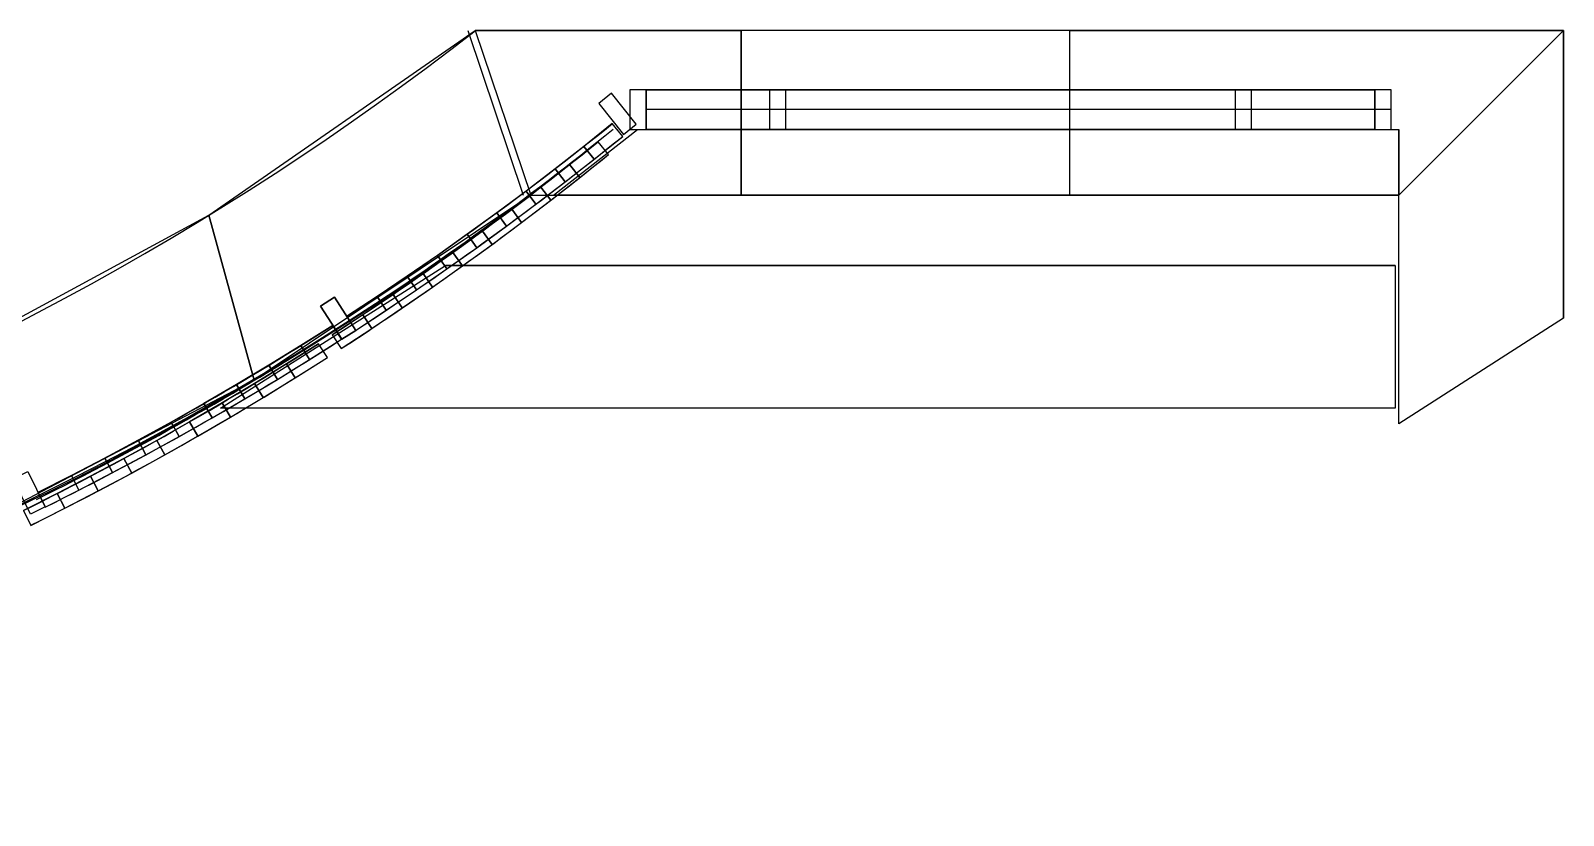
# Model space of a CAD drawing. Extents: x 99251 to 116917, y 66963 to 69452.
# Drawn here: x 112256 to 116917, y 67068 to 69452 of the extents above; entities that cross this region are included whole.
import ezdxf

# ---------------------------------------------------------------- set-up
doc = ezdxf.new("R2010")
doc.units = 0
doc.header["$LTSCALE"] = 200
doc.header["$MEASUREMENT"] = 0
for name, color, linetype in [('3TXT', 3, 'CONTINUOUS'), ('4ELE', 4, 'CONTINUOUS'), ('55ETC', 5, 'CONTINUOUS'), ('DOL', 254, 'CONTINUOUS')]:
    doc.layers.add(name, color=color, linetype=linetype)

msp = doc.modelspace()

# ---------------------------------------------------------------- linework, layer by layer
at = {"layer": '3TXT', "color": 33}
for points, elevation in [([(114022.8, 69262.3), (113983.8, 69231), (114058.9, 69137.4), (114097.9, 69168.7)], -7200), ([(114078, 69272.5), (114078, 69152.5), (114128, 69152.5), (114128, 69272.5)], -7250), ([(114503, 69272.5), (114503, 69152.5), (114553, 69152.5), (114553, 69272.5)], -7150), ([(114503, 69272.5), (114503, 69152.5), (114553, 69152.5), (114553, 69272.5)], -3150), ([(115918.5, 69272.5), (115918.5, 69152.5), (115968.5, 69152.5), (115968.5, 69272.5)], -7150), ([(115918.5, 69272.5), (115918.5, 69152.5), (115968.5, 69152.5), (115968.5, 69272.5)], -3150), ([(116343.5, 69272.5), (116343.5, 69152.5), (116393.5, 69152.5), (116393.5, 69272.5)], -7250), ([(113137.7, 68615.5), (113179.8, 68642.5), (113244.7, 68541.6), (113202.6, 68514.6)], -7200), ([(113179.8, 68642.5), (113137.7, 68615.5), (113202.6, 68514.5), (113244.7, 68541.6)], -7200), ([(112203.1, 68090.8), (112248, 68112.9), (112301, 68005.2), (112256.1, 67983.2)], -7200)]:
    msp.add_lwpolyline(points, close=True, dxfattribs=dict(at, elevation=elevation))
for centre, radius, start, end in [((108107.8, 76474, -5650), 9400, 302.92281, 309.0128), ((108107.8, 76474, -4850), 9400, 302.92281, 309.0128), ((108107.8, 76474, -4050), 9400, 302.92281, 309.0128), ((108107.8, 76474, -3200), 9400, 302.92281, 309.0128), ((108107.8, 76474, -1650), 9400, 302.92281, 309.0128), ((108064.3, 76418.5, -650), 9400, 302.92281, 309.0128), ((108107.8, 76474, -5650), 9450, 302.92281, 309.0128), ((108107.8, 76474, -4850), 9450, 302.92281, 309.0128), ((108107.8, 76474, -4050), 9450, 302.92281, 309.0128), ((108107.8, 76474, -3200), 9450, 302.92281, 309.0128), ((108107.8, 76474, -1650), 9450, 302.92281, 309.0128), ((108064.3, 76418.5, -650), 9450, 302.92281, 309.0128), ((108080.6, 76515.9, -5650), 9450, 296.37282, 302.62126), ((108080.6, 76515.9, -4850), 9450, 296.37282, 302.62126), ((108080.6, 76515.9, -4050), 9450, 296.37282, 302.62126), ((108080.6, 76515.9, -3200), 9450, 296.37282, 302.62126), ((108080.6, 76515.9, -1650), 9450, 296.37282, 302.62126), ((108080.6, 76515.9, -5650), 9500, 296.37282, 302.62126), ((108080.6, 76515.9, -4850), 9500, 296.37282, 302.62126), ((108080.6, 76515.9, -4050), 9500, 296.37282, 302.62126), ((108080.6, 76515.9, -3200), 9500, 296.37282, 302.62126), ((108080.6, 76515.9, -1650), 9500, 296.37282, 302.62126), ((108037.2, 76460.5, -650), 9450, 296.37282, 302.62126), ((108037.2, 76460.5, -650), 9500, 296.37282, 302.62126)]:
    msp.add_arc(centre, radius, start, end, dxfattribs=at)
for points in [[(114130, 69152.5, -6725), (114170, 69152.5, -6680), (114170, 69152.5, -5695), (114130, 69152.5, -5650)], [(114503, 69152.5, -6725), (114463, 69152.5, -6680), (114170, 69152.5, -6680), (114130, 69152.5, -6725)], [(114130, 69152.5, -5650), (114170, 69152.5, -5695), (114463, 69152.5, -5695), (114503, 69152.5, -5650)], [(114130, 69152.5, -2725), (114170, 69152.5, -2680), (114170, 69152.5, -1695), (114130, 69152.5, -1650)], [(114503, 69152.5, -2725), (114463, 69152.5, -2680), (114170, 69152.5, -2680), (114130, 69152.5, -2725)], [(114130, 69152.5, -1650), (114170, 69152.5, -1695), (114463, 69152.5, -1695), (114503, 69152.5, -1650)], [(114503, 69152.5, -5650), (114463, 69152.5, -5695), (114463, 69152.5, -6680), (114503, 69152.5, -6725)], [(114503, 69152.5, -1650), (114463, 69152.5, -1695), (114463, 69152.5, -2680), (114503, 69152.5, -2725)], [(114553, 69152.5, -7150), (114593, 69152.5, -7105), (114593, 69152.5, -6820), (114553, 69152.5, -6775)], [(115918.5, 69152.5, -7150), (115878.5, 69152.5, -7105), (114593, 69152.5, -7105), (114553, 69152.5, -7150)], [(115918.5, 69152.5, -7150), (115878.5, 69152.5, -7105), (114593, 69152.5, -7105), (114553, 69152.5, -7150)], [(114553, 69152.5, -6775), (114593, 69152.5, -6820), (115878.5, 69152.5, -6820), (115918.5, 69152.5, -6775)], [(114553, 69152.5, -3150), (114593, 69152.5, -3105), (114593, 69152.5, -2820), (114553, 69152.5, -2775)], [(115918.5, 69152.5, -3150), (115878.5, 69152.5, -3105), (114593, 69152.5, -3105), (114553, 69152.5, -3150)], [(114553, 69152.5, -2775), (114593, 69152.5, -2820), (115878.5, 69152.5, -2820), (115918.5, 69152.5, -2775)], [(115918.5, 69152.5, -6775), (115878.5, 69152.5, -6820), (115878.5, 69152.5, -7105), (115918.5, 69152.5, -7150)], [(115918.5, 69152.5, -2775), (115878.5, 69152.5, -2820), (115878.5, 69152.5, -3105), (115918.5, 69152.5, -3150)], [(115970.5, 69152.5, -6725), (116010.5, 69152.5, -6680), (116010.5, 69152.5, -5695), (115970.5, 69152.5, -5650)], [(116343.5, 69152.5, -6725), (116303.5, 69152.5, -6680), (116010.5, 69152.5, -6680), (115970.5, 69152.5, -6725)], [(115970.5, 69152.5, -5650), (116010.5, 69152.5, -5695), (116303.5, 69152.5, -5695), (116343.5, 69152.5, -5650)], [(115970.5, 69152.5, -2725), (116010.5, 69152.5, -2680), (116010.5, 69152.5, -1695), (115970.5, 69152.5, -1650)], [(116343.5, 69152.5, -2725), (116303.5, 69152.5, -2680), (116010.5, 69152.5, -2680), (115970.5, 69152.5, -2725)], [(115970.5, 69152.5, -1650), (116010.5, 69152.5, -1695), (116303.5, 69152.5, -1695), (116343.5, 69152.5, -1650)], [(116343.5, 69152.5, -5650), (116303.5, 69152.5, -5695), (116303.5, 69152.5, -6680), (116343.5, 69152.5, -6725)], [(116343.5, 69152.5, -1650), (116303.5, 69152.5, -1695), (116303.5, 69152.5, -2680), (116343.5, 69152.5, -2725)]]:
    msp.add_3dface(points, dxfattribs=at)
at = {"layer": '4ELE', "color": 133}
for p, q in [((116405, 68739.3, -4750), (113518.2, 68739.3, -4750)), ((116405, 68305.6, -4750), (112833.8, 68305.6, -4750))]:
    msp.add_line(p, q, dxfattribs=at)
for points in [[(116405, 68739.3, -4750), (116405, 68305.6, -4750), (112833.8, 68305.6, -4750), (113518.2, 68739.3, -4750)], [(116405, 68739.3, -4000), (116405, 68305.6, -4000), (112833.8, 68305.6, -4000), (113518.2, 68739.3, -4000)]]:
    msp.add_3dface(points, dxfattribs=at)
at = {"layer": '55ETC', "color": 152}
for p, q in [((116393.5, 69212.5, -5650), (114128, 69212.5, -5650)), ((116393.5, 69212.5, -7200), (114128, 69212.5, -7200)), ((116393.5, 69212.5, -1650), (114128, 69212.5, -1650)), ((116393.5, 69212.5, -3200), (114128, 69212.5, -3200))]:
    msp.add_line(p, q, dxfattribs=at)
at = {"layer": '55ETC', "color": 161}
for start, end in [(302.92065, 309.01251), (296.37282, 302.62127)]:
    msp.add_arc((108072.2, 76503.5, -7200), 9460, start, end, dxfattribs=at)
at = {"layer": 'DOL'}
for p, q in [((113585.4, 69452.5, 2000), (113754.2, 68952.5, 2000)), ((113585.4, 69452.5, 2000), (113754.2, 68952.5, 2000)), ((113608.4, 69452.5), (114416.5, 69452.5)), ((115416.5, 69452.5), (114416.5, 69452.5)), ((116916.5, 69452.5), (115416.5, 69452.5)), ((116916.5, 68578.9), (116916.5, 69452.5)), ((116416.5, 68258, -4800), (116416.5, 69152.5, -4800)), ((116416.5, 68258, -8000), (116416.5, 69152.5, -8000)), ((116416.5, 68258, -6400), (116416.5, 69152.5, -6400)), ((116416.5, 68258, -7200), (116416.5, 69152.5, -7200)), ((116416.5, 68258, -5600), (116416.5, 69152.5, -5600)), ((116416.5, 68258, -1600), (116416.5, 69152.5, -1600)), ((116416.5, 68258, -3200), (116416.5, 69152.5, -3200)), ((116416.5, 68258, -4000), (116416.5, 69152.5, -4000)), ((116416.5, 68258, -2400), (116416.5, 69152.5, -2400)), ((113777.3, 68952.5, 100), (114416.5, 68952.5, 100)), ((113777.3, 68952.5, -700), (114416.5, 68952.5, -700)), ((113777.3, 68952.5, 1000), (114416.5, 68952.5, 1000)), ((113777.3, 68952.5, 1800), (114416.5, 68952.5, 1800)), ((114416.5, 68952.5, 100), (115416.5, 68952.5, 100)), ((114416.5, 68952.5, -700), (115416.5, 68952.5, -700)), ((114416.5, 68952.5, 1000), (115416.5, 68952.5, 1000)), ((114416.5, 68952.5, 1800), (115416.5, 68952.5, 1800)), ((115416.5, 68952.5, 100), (116416.5, 68952.5, 100)), ((115416.5, 68952.5, -700), (116416.5, 68952.5, -700)), ((115416.5, 68952.5, 1000), (116416.5, 68952.5, 1000)), ((115416.5, 68952.5, 1800), (116416.5, 68952.5, 1800)), ((116416.5, 68258, 100), (116416.5, 68952.5, 100)), ((116416.5, 68258, -700), (116416.5, 68952.5, -700)), ((116416.5, 68258, 1000), (116416.5, 68952.5, 1000)), ((116416.5, 68258, 1800), (116416.5, 68952.5, 1800))]:
    msp.add_line(p, q, dxfattribs=at)
for centre, radius, start, end in [((108113.6, 76520.8), 8952.9, 269.80882, 307.86039), ((108084.6, 76608.6, -700), 9540.6, 269.99495, 306.6325), ((108113.6, 76520.8, 1000), 9452.9, 269.81893, 306.80852), ((108084.6, 76608.6, 100), 9540.6, 269.99495, 306.6325), ((108084.6, 76608.6, 1000), 9540.6, 269.99495, 306.6325), ((108084.6, 76608.6, 1800), 9540.6, 269.99495, 306.6325)]:
    msp.add_arc(centre, radius, start, end, dxfattribs=at)
for points in [[(114416.5, 68952.5, 2000), (114416.5, 69452.5, 2000), (113608.4, 69452.5, 2000), (113777.3, 68952.5, 2000)], [(115416.5, 69452.5, 2000), (114416.5, 69452.5, 2000), (114416.5, 68952.5, 2000), (115416.5, 68952.5, 2000)], [(116916.5, 69452.5, 2000), (116416.5, 68952.5, 2000), (115416.5, 68952.5, 2000), (115416.5, 69452.5, 2000)], [(116916.5, 68578.9, 2000), (116416.5, 68258, 2000), (116416.5, 68952.5, 2000), (116916.5, 69452.5, 2000)], [(113846.4, 68952.5, -700), (114101.1, 69152.5, -700), (116416.5, 69152.5, -700), (116416.5, 68952.5, -700)]]:
    msp.add_3dface(points, dxfattribs=at)

# ---------------------------------------------------------------- meshes
at = {"layer": '3TXT', "color": 33}
mesh = msp.add_polymesh((6, 3), dxfattribs=at)
for k, corner in enumerate([(116343.5, 69152.5, -7150), (116343.5, 69152.5, -7200), (116343.5, 69152.5, -7200), (114128, 69152.5, -7150), (114128, 69152.5, -7200), (114128, 69152.5, -7200), (114128, 69272.5, -7150), (114128, 69272.5, -7200), (114128, 69152.5, -7200), (116343.5, 69272.5, -7150), (116343.5, 69272.5, -7200), (116343.5, 69152.5, -7200), (116343.5, 69272.5, -7150), (116343.5, 69272.5, -7150), (116343.5, 69152.5, -7150), (114128, 69272.5, -7150), (114128, 69272.5, -7150), (114128, 69152.5, -7150)]):
    mesh.set_mesh_vertex(divmod(k, 3), corner)
mesh = msp.add_polymesh((6, 3), dxfattribs=at)
for k, corner in enumerate([(116343.5, 69152.5, -6725), (116343.5, 69152.5, -6775), (116343.5, 69152.5, -6775), (114128, 69152.5, -6725), (114128, 69152.5, -6775), (114128, 69152.5, -6775), (114128, 69272.5, -6725), (114128, 69272.5, -6775), (114128, 69152.5, -6775), (116343.5, 69272.5, -6725), (116343.5, 69272.5, -6775), (116343.5, 69152.5, -6775), (116343.5, 69272.5, -6725), (116343.5, 69272.5, -6725), (116343.5, 69152.5, -6725), (114128, 69272.5, -6725), (114128, 69272.5, -6725), (114128, 69152.5, -6725)]):
    mesh.set_mesh_vertex(divmod(k, 3), corner)
mesh = msp.add_polymesh((6, 3), dxfattribs=at)
for k, corner in enumerate([(116343.5, 69152.5, -5600), (116343.5, 69152.5, -5650), (116343.5, 69152.5, -5650), (114128, 69152.5, -5600), (114128, 69152.5, -5650), (114128, 69152.5, -5650), (114128, 69272.5, -5600), (114128, 69272.5, -5650), (114128, 69152.5, -5650), (116343.5, 69272.5, -5600), (116343.5, 69272.5, -5650), (116343.5, 69152.5, -5650), (116343.5, 69272.5, -5600), (116343.5, 69272.5, -5600), (116343.5, 69152.5, -5600), (114128, 69272.5, -5600), (114128, 69272.5, -5600), (114128, 69152.5, -5600)]):
    mesh.set_mesh_vertex(divmod(k, 3), corner)
mesh = msp.add_polymesh((6, 3), dxfattribs=at)
for k, corner in enumerate([(116343.5, 69152.5, -3150), (116343.5, 69152.5, -3200), (116343.5, 69152.5, -3200), (114128, 69152.5, -3150), (114128, 69152.5, -3200), (114128, 69152.5, -3200), (114128, 69272.5, -3150), (114128, 69272.5, -3200), (114128, 69152.5, -3200), (116343.5, 69272.5, -3150), (116343.5, 69272.5, -3200), (116343.5, 69152.5, -3200), (116343.5, 69272.5, -3150), (116343.5, 69272.5, -3150), (116343.5, 69152.5, -3150), (114128, 69272.5, -3150), (114128, 69272.5, -3150), (114128, 69152.5, -3150)]):
    mesh.set_mesh_vertex(divmod(k, 3), corner)
mesh = msp.add_polymesh((6, 3), dxfattribs=at)
for k, corner in enumerate([(116343.5, 69152.5, -2725), (116343.5, 69152.5, -2775), (116343.5, 69152.5, -2775), (114128, 69152.5, -2725), (114128, 69152.5, -2775), (114128, 69152.5, -2775), (114128, 69272.5, -2725), (114128, 69272.5, -2775), (114128, 69152.5, -2775), (116343.5, 69272.5, -2725), (116343.5, 69272.5, -2775), (116343.5, 69152.5, -2775), (116343.5, 69272.5, -2725), (116343.5, 69272.5, -2725), (116343.5, 69152.5, -2725), (114128, 69272.5, -2725), (114128, 69272.5, -2725), (114128, 69152.5, -2725)]):
    mesh.set_mesh_vertex(divmod(k, 3), corner)
mesh = msp.add_polymesh((6, 3), dxfattribs=at)
for k, corner in enumerate([(116343.5, 69152.5, -1600), (116343.5, 69152.5, -1650), (116343.5, 69152.5, -1650), (114128, 69152.5, -1600), (114128, 69152.5, -1650), (114128, 69152.5, -1650), (114128, 69272.5, -1600), (114128, 69272.5, -1650), (114128, 69152.5, -1650), (116343.5, 69272.5, -1600), (116343.5, 69272.5, -1650), (116343.5, 69152.5, -1650), (116343.5, 69272.5, -1600), (116343.5, 69272.5, -1600), (116343.5, 69152.5, -1600), (114128, 69272.5, -1600), (114128, 69272.5, -1600), (114128, 69152.5, -1600)]):
    mesh.set_mesh_vertex(divmod(k, 3), corner)
mesh = msp.add_polymesh((6, 3), dxfattribs=at)
for k, corner in enumerate([(116343.5, 69152.5, -700), (116343.5, 69152.5, -750), (116343.5, 69152.5, -750), (114128, 69152.5, -700), (114128, 69152.5, -750), (114128, 69152.5, -750), (114128, 69272.5, -700), (114128, 69272.5, -750), (114128, 69152.5, -750), (116343.5, 69272.5, -700), (116343.5, 69272.5, -750), (116343.5, 69152.5, -750), (116343.5, 69272.5, -700), (116343.5, 69272.5, -700), (116343.5, 69152.5, -700), (114128, 69272.5, -700), (114128, 69272.5, -700), (114128, 69152.5, -700)]):
    mesh.set_mesh_vertex(divmod(k, 3), corner)
mesh = msp.add_polymesh((2, 10), dxfattribs=at)
for k, corner in enumerate([(113243.9, 68541.6, -5600), (113337.3, 68602.8, -5600), (113429.8, 68665.1, -5600), (113521.7, 68728.5, -5600), (113612.8, 68793, -5600), (113703.1, 68858.5, -5600), (113792.7, 68925.1, -5600), (113881.4, 68992.8, -5600), (113969.4, 69061.5, -5600), (114056.5, 69131.3, -5600), (113216.8, 68583.6, -5600), (113309.6, 68644.4, -5600), (113401.7, 68706.4, -5600), (113493.1, 68769.5, -5600), (113583.7, 68833.6, -5600), (113673.5, 68898.8, -5600), (113762.6, 68965.1, -5600), (113850.9, 69032.4, -5600), (113938.4, 69100.7, -5600), (114025, 69170.1, -5600)]):
    mesh.set_mesh_vertex(divmod(k, 10), corner)
mesh = msp.add_polymesh((2, 10), dxfattribs=at)
for k, corner in enumerate([(113243.9, 68541.6, -5650), (113337.3, 68602.8, -5650), (113429.8, 68665.1, -5650), (113521.7, 68728.5, -5650), (113612.8, 68793, -5650), (113703.1, 68858.5, -5650), (113792.7, 68925.1, -5650), (113881.4, 68992.8, -5650), (113969.4, 69061.5, -5650), (114056.5, 69131.3, -5650), (113216.8, 68583.6, -5650), (113309.6, 68644.4, -5650), (113401.7, 68706.4, -5650), (113493.1, 68769.5, -5650), (113583.7, 68833.6, -5650), (113673.5, 68898.8, -5650), (113762.6, 68965.1, -5650), (113850.9, 69032.4, -5650), (113938.4, 69100.7, -5650), (114025, 69170.1, -5650)]):
    mesh.set_mesh_vertex(divmod(k, 10), corner)
mesh = msp.add_polymesh((2, 10), dxfattribs=at)
for k, corner in enumerate([(113243.9, 68541.6, -4850), (113337.3, 68602.8, -4850), (113429.8, 68665.1, -4850), (113521.7, 68728.5, -4850), (113612.8, 68793, -4850), (113703.1, 68858.5, -4850), (113792.7, 68925.1, -4850), (113881.4, 68992.8, -4850), (113969.4, 69061.5, -4850), (114056.5, 69131.3, -4850), (113216.8, 68583.6, -4850), (113309.6, 68644.4, -4850), (113401.7, 68706.4, -4850), (113493.1, 68769.5, -4850), (113583.7, 68833.6, -4850), (113673.5, 68898.8, -4850), (113762.6, 68965.1, -4850), (113850.9, 69032.4, -4850), (113938.4, 69100.7, -4850), (114025, 69170.1, -4850)]):
    mesh.set_mesh_vertex(divmod(k, 10), corner)
mesh = msp.add_polymesh((2, 10), dxfattribs=at)
for k, corner in enumerate([(113243.9, 68541.6, -4800), (113337.3, 68602.8, -4800), (113429.8, 68665.1, -4800), (113521.7, 68728.5, -4800), (113612.8, 68793, -4800), (113703.1, 68858.5, -4800), (113792.7, 68925.1, -4800), (113881.4, 68992.8, -4800), (113969.4, 69061.5, -4800), (114056.5, 69131.3, -4800), (113216.8, 68583.6, -4800), (113309.6, 68644.4, -4800), (113401.7, 68706.4, -4800), (113493.1, 68769.5, -4800), (113583.7, 68833.6, -4800), (113673.5, 68898.8, -4800), (113762.6, 68965.1, -4800), (113850.9, 69032.4, -4800), (113938.4, 69100.7, -4800), (114025, 69170.1, -4800)]):
    mesh.set_mesh_vertex(divmod(k, 10), corner)
mesh = msp.add_polymesh((2, 10), dxfattribs=at)
for k, corner in enumerate([(113243.9, 68541.6, -4050), (113337.3, 68602.8, -4050), (113429.8, 68665.1, -4050), (113521.7, 68728.5, -4050), (113612.8, 68793, -4050), (113703.1, 68858.5, -4050), (113792.7, 68925.1, -4050), (113881.4, 68992.8, -4050), (113969.4, 69061.5, -4050), (114056.5, 69131.3, -4050), (113216.8, 68583.6, -4050), (113309.6, 68644.4, -4050), (113401.7, 68706.4, -4050), (113493.1, 68769.5, -4050), (113583.7, 68833.6, -4050), (113673.5, 68898.8, -4050), (113762.6, 68965.1, -4050), (113850.9, 69032.4, -4050), (113938.4, 69100.7, -4050), (114025, 69170.1, -4050)]):
    mesh.set_mesh_vertex(divmod(k, 10), corner)
mesh = msp.add_polymesh((2, 10), dxfattribs=at)
for k, corner in enumerate([(113243.9, 68541.6, -4000), (113337.3, 68602.8, -4000), (113429.8, 68665.1, -4000), (113521.7, 68728.5, -4000), (113612.8, 68793, -4000), (113703.1, 68858.5, -4000), (113792.7, 68925.1, -4000), (113881.4, 68992.8, -4000), (113969.4, 69061.5, -4000), (114056.5, 69131.3, -4000), (113216.8, 68583.6, -4000), (113309.6, 68644.4, -4000), (113401.7, 68706.4, -4000), (113493.1, 68769.5, -4000), (113583.7, 68833.6, -4000), (113673.5, 68898.8, -4000), (113762.6, 68965.1, -4000), (113850.9, 69032.4, -4000), (113938.4, 69100.7, -4000), (114025, 69170.1, -4000)]):
    mesh.set_mesh_vertex(divmod(k, 10), corner)
mesh = msp.add_polymesh((2, 10), dxfattribs=at)
for k, corner in enumerate([(113243.9, 68541.6, -3200), (113337.3, 68602.8, -3200), (113429.8, 68665.1, -3200), (113521.7, 68728.5, -3200), (113612.8, 68793, -3200), (113703.1, 68858.5, -3200), (113792.7, 68925.1, -3200), (113881.4, 68992.8, -3200), (113969.4, 69061.5, -3200), (114056.5, 69131.3, -3200), (113216.8, 68583.6, -3200), (113309.6, 68644.4, -3200), (113401.7, 68706.4, -3200), (113493.1, 68769.5, -3200), (113583.7, 68833.6, -3200), (113673.5, 68898.8, -3200), (113762.6, 68965.1, -3200), (113850.9, 69032.4, -3200), (113938.4, 69100.7, -3200), (114025, 69170.1, -3200)]):
    mesh.set_mesh_vertex(divmod(k, 10), corner)
mesh = msp.add_polymesh((2, 10), dxfattribs=at)
for k, corner in enumerate([(113243.9, 68541.6, -3150), (113337.3, 68602.8, -3150), (113429.8, 68665.1, -3150), (113521.7, 68728.5, -3150), (113612.8, 68793, -3150), (113703.1, 68858.5, -3150), (113792.7, 68925.1, -3150), (113881.4, 68992.8, -3150), (113969.4, 69061.5, -3150), (114056.5, 69131.3, -3150), (113216.8, 68583.6, -3150), (113309.6, 68644.4, -3150), (113401.7, 68706.4, -3150), (113493.1, 68769.5, -3150), (113583.7, 68833.6, -3150), (113673.5, 68898.8, -3150), (113762.6, 68965.1, -3150), (113850.9, 69032.4, -3150), (113938.4, 69100.7, -3150), (114025, 69170.1, -3150)]):
    mesh.set_mesh_vertex(divmod(k, 10), corner)
mesh = msp.add_polymesh((2, 10), dxfattribs=at)
for k, corner in enumerate([(113243.9, 68541.6, -1600), (113337.3, 68602.8, -1600), (113429.8, 68665.1, -1600), (113521.7, 68728.5, -1600), (113612.8, 68793, -1600), (113703.1, 68858.5, -1600), (113792.7, 68925.1, -1600), (113881.4, 68992.8, -1600), (113969.4, 69061.5, -1600), (114056.5, 69131.3, -1600), (113216.8, 68583.6, -1600), (113309.6, 68644.4, -1600), (113401.7, 68706.4, -1600), (113493.1, 68769.5, -1600), (113583.7, 68833.6, -1600), (113673.5, 68898.8, -1600), (113762.6, 68965.1, -1600), (113850.9, 69032.4, -1600), (113938.4, 69100.7, -1600), (114025, 69170.1, -1600)]):
    mesh.set_mesh_vertex(divmod(k, 10), corner)
mesh = msp.add_polymesh((2, 10), dxfattribs=at)
for k, corner in enumerate([(113243.9, 68541.6, -1650), (113337.3, 68602.8, -1650), (113429.8, 68665.1, -1650), (113521.7, 68728.5, -1650), (113612.8, 68793, -1650), (113703.1, 68858.5, -1650), (113792.7, 68925.1, -1650), (113881.4, 68992.8, -1650), (113969.4, 69061.5, -1650), (114056.5, 69131.3, -1650), (113216.8, 68583.6, -1650), (113309.6, 68644.4, -1650), (113401.7, 68706.4, -1650), (113493.1, 68769.5, -1650), (113583.7, 68833.6, -1650), (113673.5, 68898.8, -1650), (113762.6, 68965.1, -1650), (113850.9, 69032.4, -1650), (113938.4, 69100.7, -1650), (114025, 69170.1, -1650)]):
    mesh.set_mesh_vertex(divmod(k, 10), corner)
mesh = msp.add_polymesh((2, 10), dxfattribs=at)
for k, corner in enumerate([(113200.5, 68486.2, -600), (113293.8, 68547.4, -600), (113386.4, 68609.7, -600), (113478.3, 68673.1, -600), (113569.4, 68737.5, -600), (113659.7, 68803.1, -600), (113749.2, 68869.7, -600), (113838, 68937.4, -600), (113925.9, 69006.1, -600), (114013.1, 69075.8, -600), (113173.3, 68528.1, -600), (113266.1, 68589, -600), (113358.2, 68651, -600), (113449.6, 68714.1, -600), (113540.2, 68778.2, -600), (113630.1, 68843.4, -600), (113719.1, 68909.6, -600), (113807.4, 68977, -600), (113894.9, 69045.3, -600), (113981.6, 69114.7, -600)]):
    mesh.set_mesh_vertex(divmod(k, 10), corner)
mesh = msp.add_polymesh((2, 10), dxfattribs=at)
for k, corner in enumerate([(113200.5, 68486.2, -650), (113293.8, 68547.4, -650), (113386.4, 68609.7, -650), (113478.3, 68673.1, -650), (113569.4, 68737.5, -650), (113659.7, 68803.1, -650), (113749.2, 68869.7, -650), (113838, 68937.4, -650), (113925.9, 69006.1, -650), (114013.1, 69075.8, -650), (113173.3, 68528.1, -650), (113266.1, 68589, -650), (113358.2, 68651, -650), (113449.6, 68714.1, -650), (113540.2, 68778.2, -650), (113630.1, 68843.4, -650), (113719.1, 68909.6, -650), (113807.4, 68977, -650), (113894.9, 69045.3, -650), (113981.6, 69114.7, -650)]):
    mesh.set_mesh_vertex(divmod(k, 10), corner)
mesh = msp.add_polymesh((2, 10), dxfattribs=at)
for k, corner in enumerate([(112300.6, 68004.7, -5600), (112403.4, 68056.4, -5600), (112505.6, 68109.4, -5600), (112607.1, 68163.7, -5600), (112708, 68219.1, -5600), (112808.2, 68275.8, -5600), (112907.7, 68333.7, -5600), (113006.5, 68392.8, -5600), (113104.6, 68453.1, -5600), (113201.9, 68514.5, -5600), (112278.4, 68049.5, -5600), (112380.7, 68100.9, -5600), (112482.3, 68153.7, -5600), (112583.3, 68207.6, -5600), (112683.7, 68262.8, -5600), (112783.3, 68319.2, -5600), (112882.3, 68376.7, -5600), (112980.6, 68435.5, -5600), (113078.1, 68495.5, -5600), (113174.9, 68556.6, -5600)]):
    mesh.set_mesh_vertex(divmod(k, 10), corner)
mesh = msp.add_polymesh((2, 10), dxfattribs=at)
for k, corner in enumerate([(112300.6, 68004.7, -5650), (112403.4, 68056.4, -5650), (112505.6, 68109.4, -5650), (112607.1, 68163.7, -5650), (112708, 68219.1, -5650), (112808.2, 68275.8, -5650), (112907.7, 68333.7, -5650), (113006.5, 68392.8, -5650), (113104.6, 68453.1, -5650), (113201.9, 68514.5, -5650), (112278.4, 68049.5, -5650), (112380.7, 68100.9, -5650), (112482.3, 68153.7, -5650), (112583.3, 68207.6, -5650), (112683.7, 68262.8, -5650), (112783.3, 68319.2, -5650), (112882.3, 68376.7, -5650), (112980.6, 68435.5, -5650), (113078.1, 68495.5, -5650), (113174.9, 68556.6, -5650)]):
    mesh.set_mesh_vertex(divmod(k, 10), corner)
mesh = msp.add_polymesh((2, 10), dxfattribs=at)
for k, corner in enumerate([(112300.6, 68004.7, -4800), (112403.4, 68056.4, -4800), (112505.6, 68109.4, -4800), (112607.1, 68163.7, -4800), (112708, 68219.1, -4800), (112808.2, 68275.8, -4800), (112907.7, 68333.7, -4800), (113006.5, 68392.8, -4800), (113104.6, 68453.1, -4800), (113201.9, 68514.5, -4800), (112278.4, 68049.5, -4800), (112380.7, 68100.9, -4800), (112482.3, 68153.7, -4800), (112583.3, 68207.6, -4800), (112683.7, 68262.8, -4800), (112783.3, 68319.2, -4800), (112882.3, 68376.7, -4800), (112980.6, 68435.5, -4800), (113078.1, 68495.5, -4800), (113174.9, 68556.6, -4800)]):
    mesh.set_mesh_vertex(divmod(k, 10), corner)
mesh = msp.add_polymesh((2, 10), dxfattribs=at)
for k, corner in enumerate([(112300.6, 68004.7, -4850), (112403.4, 68056.4, -4850), (112505.6, 68109.4, -4850), (112607.1, 68163.7, -4850), (112708, 68219.1, -4850), (112808.2, 68275.8, -4850), (112907.7, 68333.7, -4850), (113006.5, 68392.8, -4850), (113104.6, 68453.1, -4850), (113201.9, 68514.5, -4850), (112278.4, 68049.5, -4850), (112380.7, 68100.9, -4850), (112482.3, 68153.7, -4850), (112583.3, 68207.6, -4850), (112683.7, 68262.8, -4850), (112783.3, 68319.2, -4850), (112882.3, 68376.7, -4850), (112980.6, 68435.5, -4850), (113078.1, 68495.5, -4850), (113174.9, 68556.6, -4850)]):
    mesh.set_mesh_vertex(divmod(k, 10), corner)
mesh = msp.add_polymesh((2, 10), dxfattribs=at)
for k, corner in enumerate([(112300.6, 68004.7, -4050), (112403.4, 68056.4, -4050), (112505.6, 68109.4, -4050), (112607.1, 68163.7, -4050), (112708, 68219.1, -4050), (112808.2, 68275.8, -4050), (112907.7, 68333.7, -4050), (113006.5, 68392.8, -4050), (113104.6, 68453.1, -4050), (113201.9, 68514.5, -4050), (112278.4, 68049.5, -4050), (112380.7, 68100.9, -4050), (112482.3, 68153.7, -4050), (112583.3, 68207.6, -4050), (112683.7, 68262.8, -4050), (112783.3, 68319.2, -4050), (112882.3, 68376.7, -4050), (112980.6, 68435.5, -4050), (113078.1, 68495.5, -4050), (113174.9, 68556.6, -4050)]):
    mesh.set_mesh_vertex(divmod(k, 10), corner)
mesh = msp.add_polymesh((2, 10), dxfattribs=at)
for k, corner in enumerate([(112300.6, 68004.7, -4000), (112403.4, 68056.4, -4000), (112505.6, 68109.4, -4000), (112607.1, 68163.7, -4000), (112708, 68219.1, -4000), (112808.2, 68275.8, -4000), (112907.7, 68333.7, -4000), (113006.5, 68392.8, -4000), (113104.6, 68453.1, -4000), (113201.9, 68514.5, -4000), (112278.4, 68049.5, -4000), (112380.7, 68100.9, -4000), (112482.3, 68153.7, -4000), (112583.3, 68207.6, -4000), (112683.7, 68262.8, -4000), (112783.3, 68319.2, -4000), (112882.3, 68376.7, -4000), (112980.6, 68435.5, -4000), (113078.1, 68495.5, -4000), (113174.9, 68556.6, -4000)]):
    mesh.set_mesh_vertex(divmod(k, 10), corner)
mesh = msp.add_polymesh((2, 10), dxfattribs=at)
for k, corner in enumerate([(112300.6, 68004.7, -3200), (112403.4, 68056.4, -3200), (112505.6, 68109.4, -3200), (112607.1, 68163.7, -3200), (112708, 68219.1, -3200), (112808.2, 68275.8, -3200), (112907.7, 68333.7, -3200), (113006.5, 68392.8, -3200), (113104.6, 68453.1, -3200), (113201.9, 68514.5, -3200), (112278.4, 68049.5, -3200), (112380.7, 68100.9, -3200), (112482.3, 68153.7, -3200), (112583.3, 68207.6, -3200), (112683.7, 68262.8, -3200), (112783.3, 68319.2, -3200), (112882.3, 68376.7, -3200), (112980.6, 68435.5, -3200), (113078.1, 68495.5, -3200), (113174.9, 68556.6, -3200)]):
    mesh.set_mesh_vertex(divmod(k, 10), corner)
mesh = msp.add_polymesh((2, 10), dxfattribs=at)
for k, corner in enumerate([(112300.6, 68004.7, -3150), (112403.4, 68056.4, -3150), (112505.6, 68109.4, -3150), (112607.1, 68163.7, -3150), (112708, 68219.1, -3150), (112808.2, 68275.8, -3150), (112907.7, 68333.7, -3150), (113006.5, 68392.8, -3150), (113104.6, 68453.1, -3150), (113201.9, 68514.5, -3150), (112278.4, 68049.5, -3150), (112380.7, 68100.9, -3150), (112482.3, 68153.7, -3150), (112583.3, 68207.6, -3150), (112683.7, 68262.8, -3150), (112783.3, 68319.2, -3150), (112882.3, 68376.7, -3150), (112980.6, 68435.5, -3150), (113078.1, 68495.5, -3150), (113174.9, 68556.6, -3150)]):
    mesh.set_mesh_vertex(divmod(k, 10), corner)
mesh = msp.add_polymesh((2, 10), dxfattribs=at)
for k, corner in enumerate([(112300.6, 68004.7, -1600), (112403.4, 68056.4, -1600), (112505.6, 68109.4, -1600), (112607.1, 68163.7, -1600), (112708, 68219.1, -1600), (112808.2, 68275.8, -1600), (112907.7, 68333.7, -1600), (113006.5, 68392.8, -1600), (113104.6, 68453.1, -1600), (113201.9, 68514.5, -1600), (112278.4, 68049.5, -1600), (112380.7, 68100.9, -1600), (112482.3, 68153.7, -1600), (112583.3, 68207.6, -1600), (112683.7, 68262.8, -1600), (112783.3, 68319.2, -1600), (112882.3, 68376.7, -1600), (112980.6, 68435.5, -1600), (113078.1, 68495.5, -1600), (113174.9, 68556.6, -1600)]):
    mesh.set_mesh_vertex(divmod(k, 10), corner)
mesh = msp.add_polymesh((2, 10), dxfattribs=at)
for k, corner in enumerate([(112300.6, 68004.7, -1650), (112403.4, 68056.4, -1650), (112505.6, 68109.4, -1650), (112607.1, 68163.7, -1650), (112708, 68219.1, -1650), (112808.2, 68275.8, -1650), (112907.7, 68333.7, -1650), (113006.5, 68392.8, -1650), (113104.6, 68453.1, -1650), (113201.9, 68514.5, -1650), (112278.4, 68049.5, -1650), (112380.7, 68100.9, -1650), (112482.3, 68153.7, -1650), (112583.3, 68207.6, -1650), (112683.7, 68262.8, -1650), (112783.3, 68319.2, -1650), (112882.3, 68376.7, -1650), (112980.6, 68435.5, -1650), (113078.1, 68495.5, -1650), (113174.9, 68556.6, -1650)]):
    mesh.set_mesh_vertex(divmod(k, 10), corner)
mesh = msp.add_polymesh((2, 10), dxfattribs=at)
for k, corner in enumerate([(112257.2, 67949.2, -600), (112360, 68001, -600), (112462.2, 68054, -600), (112563.7, 68108.2, -600), (112664.6, 68163.7, -600), (112764.8, 68220.4, -600), (112864.3, 68278.2, -600), (112963.1, 68337.3, -600), (113061.1, 68397.6, -600), (113158.5, 68459.1, -600), (112234.9, 67994, -600), (112337.2, 68045.5, -600), (112438.9, 68098.2, -600), (112539.9, 68152.2, -600), (112640.2, 68207.3, -600), (112739.9, 68263.7, -600), (112838.9, 68321.3, -600), (112937.1, 68380.1, -600), (113034.7, 68440.1, -600), (113131.5, 68501.2, -600)]):
    mesh.set_mesh_vertex(divmod(k, 10), corner)
mesh = msp.add_polymesh((2, 10), dxfattribs=at)
for k, corner in enumerate([(112257.2, 67949.2, -650), (112360, 68001, -650), (112462.2, 68054, -650), (112563.7, 68108.2, -650), (112664.6, 68163.7, -650), (112764.8, 68220.4, -650), (112864.3, 68278.2, -650), (112963.1, 68337.3, -650), (113061.1, 68397.6, -650), (113158.5, 68459.1, -650), (112234.9, 67994, -650), (112337.2, 68045.5, -650), (112438.9, 68098.2, -650), (112539.9, 68152.2, -650), (112640.2, 68207.3, -650), (112739.9, 68263.7, -650), (112838.9, 68321.3, -650), (112937.1, 68380.1, -650), (113034.7, 68440.1, -650), (113131.5, 68501.2, -650)]):
    mesh.set_mesh_vertex(divmod(k, 10), corner)
at = {"layer": 'DOL'}
mesh = msp.add_polymesh((2, 7), dxfattribs=at)
for k, corner in enumerate([(113777.3, 68952.5, 2000), (112936, 68390.5, 2000), (112039.6, 67921.7, 2000), (111098.1, 67551.4, 2000), (110122.5, 67283.9, 2000), (109123.8, 67122.1, 2000), (108083.8, 67068, 2000), (113608.4, 69452.5, 2000), (112798.2, 68891.4, 2000), (111931.3, 68422.7, 2000), (111018.1, 68052.2, 2000), (110069.7, 67784.3, 2000), (109097.6, 67622.2, 2000), (108083.8, 67568, 2000)]):
    mesh.set_mesh_vertex(divmod(k, 7), corner)

doc.saveas('drawing.dxf')
